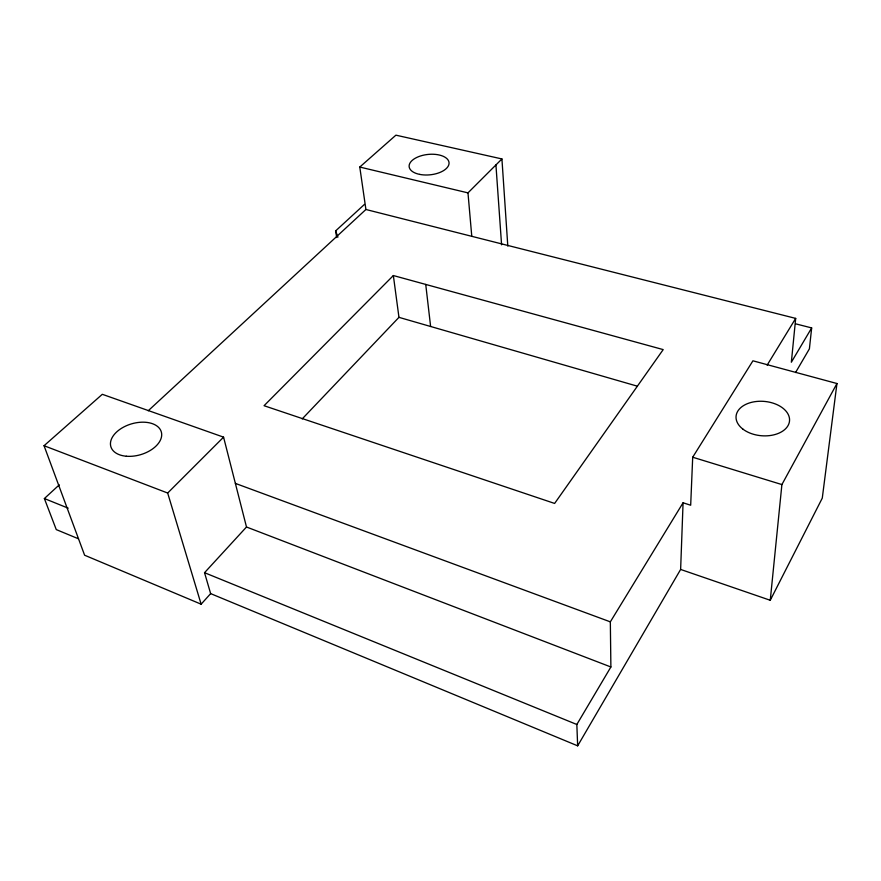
<?xml version="1.0" encoding="UTF-8"?>
<svg xmlns="http://www.w3.org/2000/svg" width="881" height="881" viewBox="0 0 881 881"><rect width="100%" height="100%" fill="white"/><g stroke="black" fill="none" stroke-linecap="round" stroke-linejoin="round"><path stroke-width="1.32" d="M680.628 569.445L683.072 502.776L690.682 505.231L692.697 457.228L752.925 360.814L836.95 383.521L822.281 498.117L770.258 600.28L680.628 569.445L577.661 745.833L210.647 593.618L204.535 572.694L246.493 527.003L223.576 437.152L102.306 394.303L44.05 445.72L84.609 555.217L201.132 604.19L210.647 593.618M148.206 410.777L365.912 209.491L795.686 318.393L791.347 362.234L811.665 327.919L795.719 323.856M770.258 600.28L781.899 484.572L836.95 383.521M811.665 327.919L809.397 348.843L795.554 372.542M577.661 745.833L576.835 724.49L610.885 666.983L610.335 621.854L683.072 502.776M767.131 365.152L795.686 318.393M302.205 418.904L398.961 317.347L393.355 275.544L663.195 349.603L554.623 503.436L264.058 405.712L393.355 275.544M201.132 604.19L167.676 493.03L223.576 437.152M471.776 236.317L467.976 192.873L501.928 158.943L395.91 135.167L359.778 167.049L365.912 209.491M78.475 538.798L56.263 529.591L44.38 498.547L59.269 484.847M336.707 237.573L335.617 230.91L364.448 204.403M359.778 167.049L467.976 192.873M398.961 317.347L637.249 386.153M692.697 457.228L781.899 484.572M235.37 483.394L610.335 621.854M44.05 445.72L167.676 493.03M246.493 527.003L610.885 666.983M44.38 498.547L68.2 508.172M204.535 572.694L576.835 724.49M335.617 230.91L337.941 237.143M425.732 284.431L430.622 326.488M495.926 164.945L501.586 244.83M501.928 158.943L507.808 246.107M126.335 456.237A26.298 16.067 -16.3 0 0 161.476 432.549A26.298 16.067 -16.3 0 0 120.4 429.014A26.298 16.067 -16.3 0 0 126.335 456.237M419.697 174.394A20.043 10.242 -5.8 0 0 449.046 162.765A20.043 10.242 -5.8 0 0 418.519 156.686A20.043 10.242 -5.8 0 0 419.697 174.394M743.112 429.278A26.826 17.224 4.9 0 0 788.352 424.994A26.826 17.224 4.9 0 0 756.955 401.428A26.826 17.224 4.9 0 0 743.112 429.278"/></g></svg>
